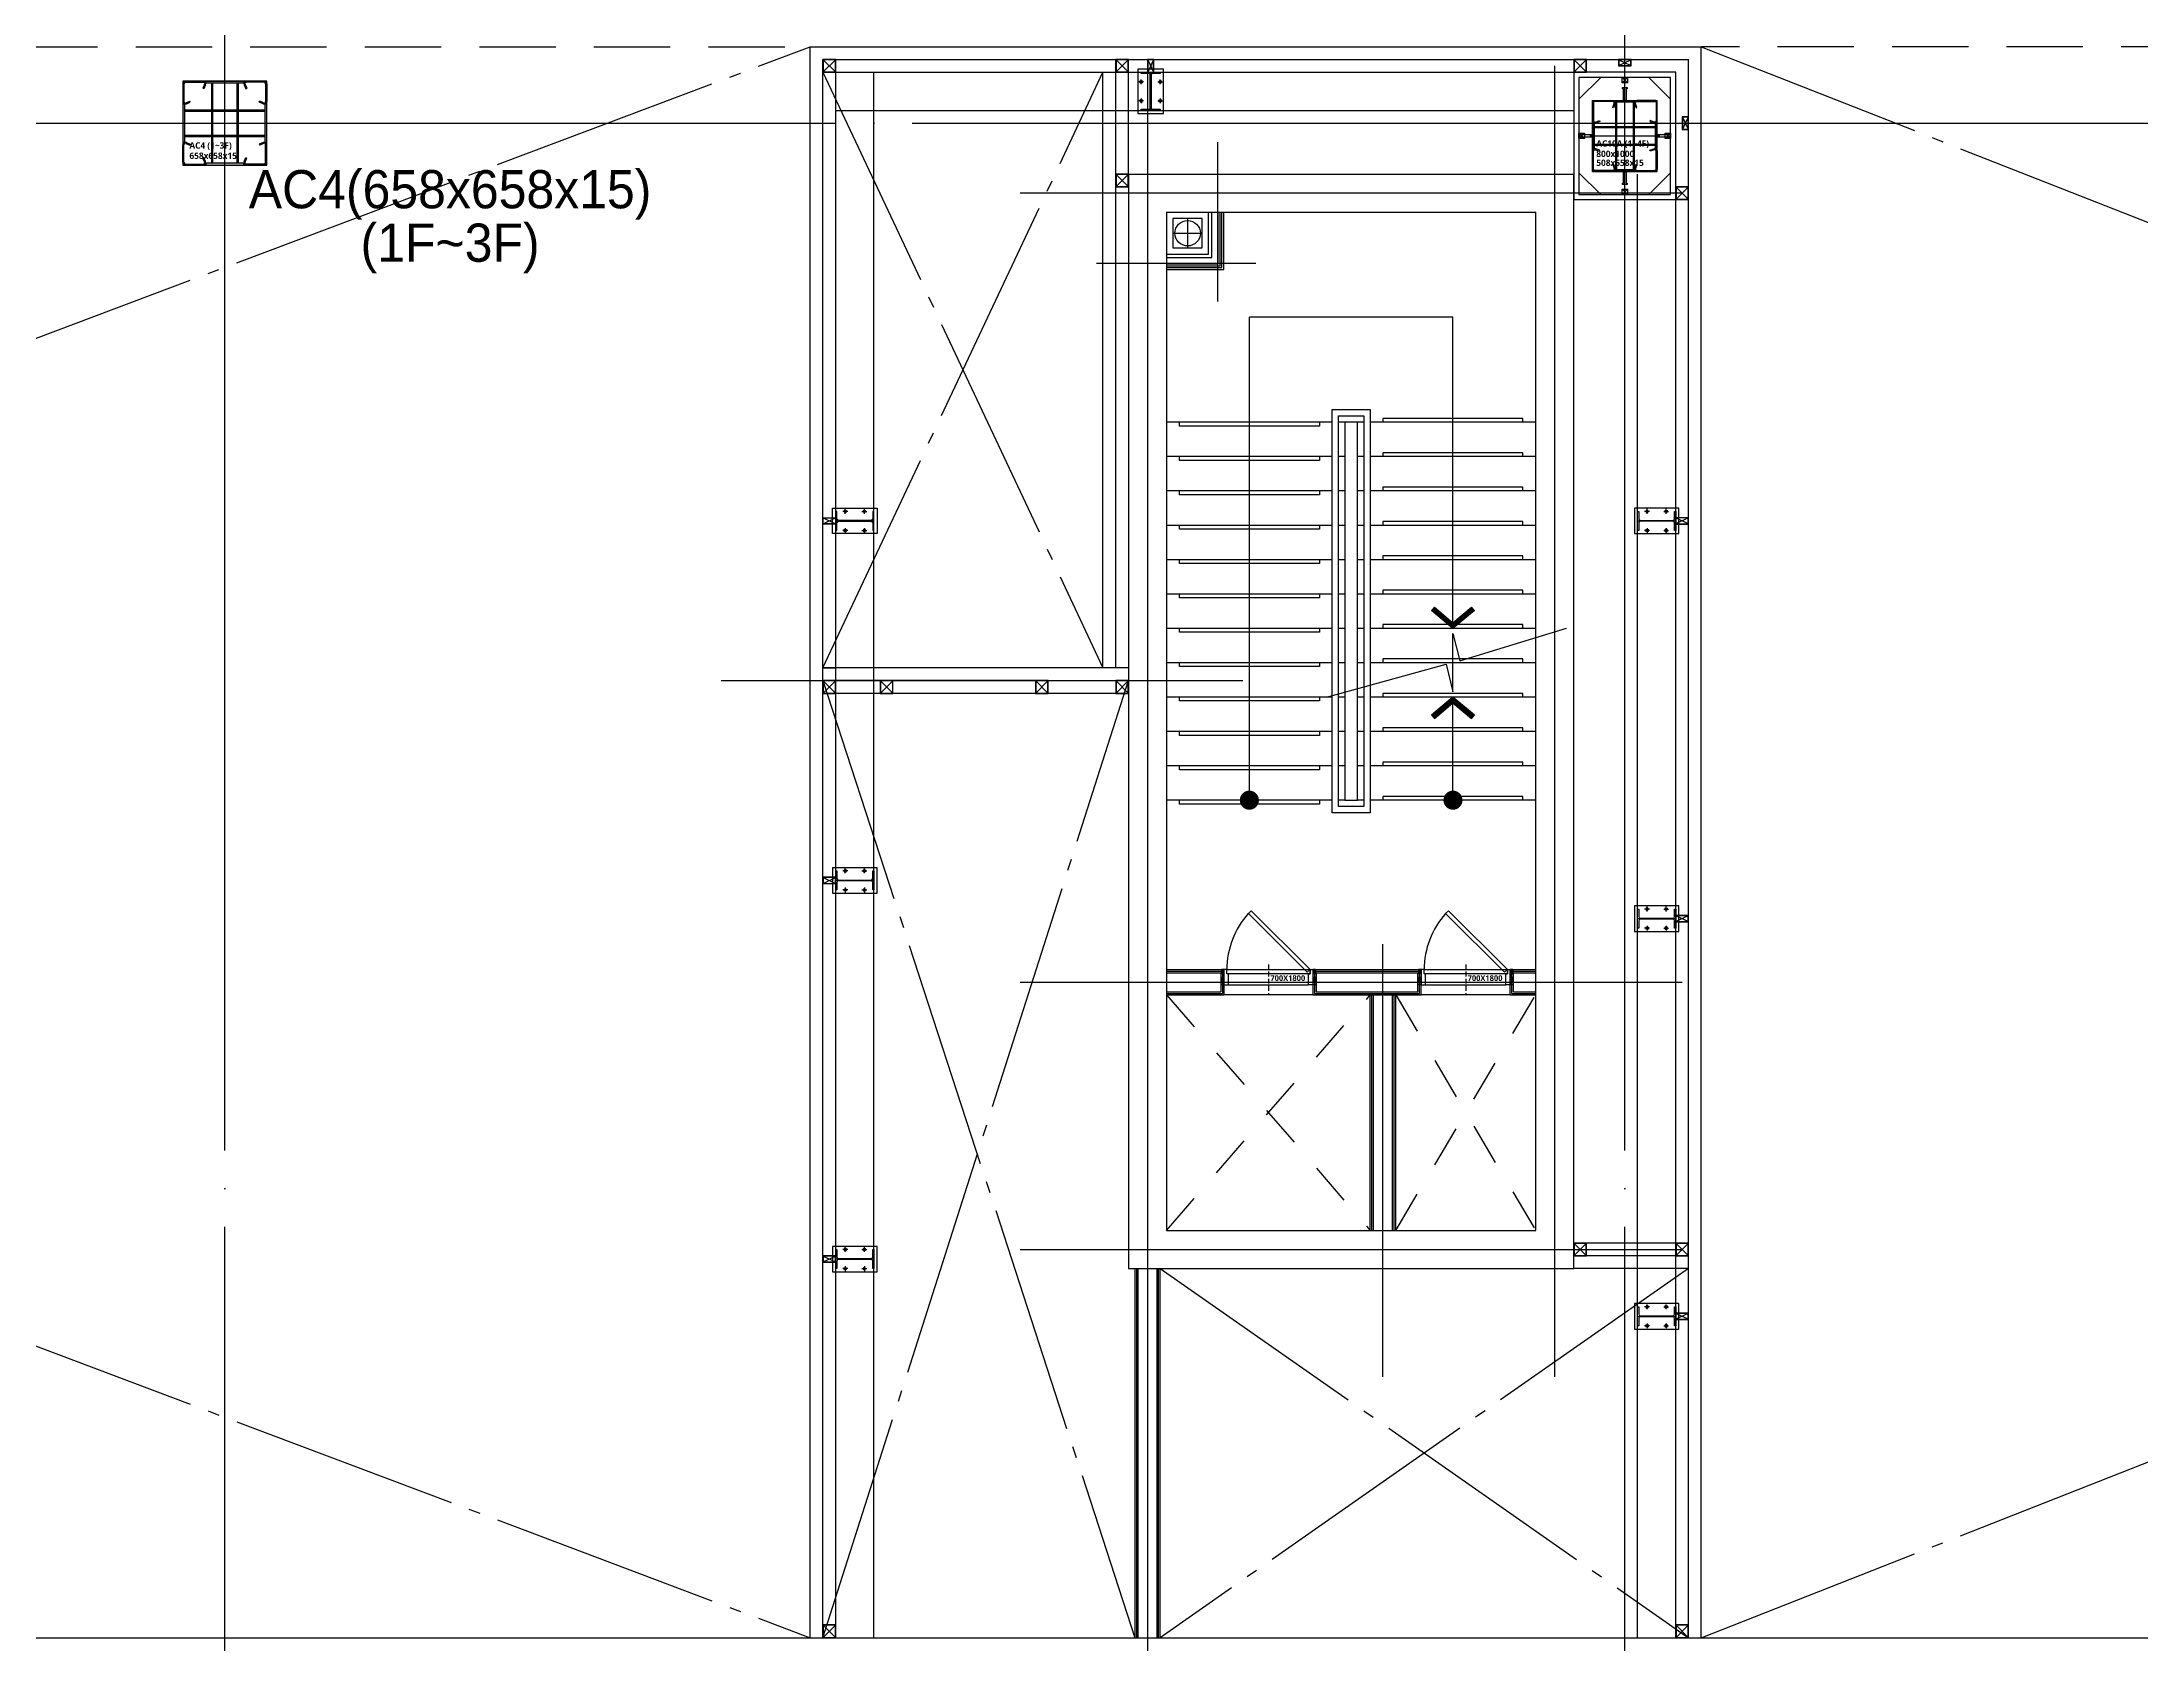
# Model space of a CAD drawing. Header units: millimetres. Extents: x -47382 to 204618, y -51045 to 127155.
# Drawn here: x 67564 to 84064, y 51921 to 64509 of the extents above; entities that cross this region are included whole.
import ezdxf
from ezdxf.enums import TextEntityAlignment as Align

# ---------------------------------------------------------------- set-up
doc = ezdxf.new("R2010")
doc.units = ezdxf.units.MM
doc.header["$LTSCALE"] = 300
doc.header["$MEASUREMENT"] = 0
for name, pattern in [('CEN', [62, 60, -1, 0, -1]), ('HID', [2, 1.1, -0.9]), ('HIDDEN2', [0.1875, 0.125, -0.0625]), ('STD_HIDDEN', [3, 2, -1]), ('STD_SHAFT', [7.3, 6, -0.5, 0.3, -0.5])]:
    doc.linetypes.add(name, pattern=pattern)
doc.layers.get('0').update_dxf_attribs({"linetype": 'CONTINUOUS'})
doc.layers.get('Defpoints').update_dxf_attribs({"color": 153, "linetype": 'CONTINUOUS'})
for name, color, linetype in [('1', 7, 'CONTINUOUS'), ('6', 6, 'CONTINUOUS'), ('A-CEN', 1, 'CEN'), ('A-CODE-DRAIN', 6, 'CONTINUOUS'), ('A-DOOR', 4, 'CONTINUOUS'), ('A-DOOR-JAMB', 4, 'CONTINUOUS'), ('A-DOOR-SILL', 8, 'CONTINUOUS'), ('A-DOOR-SWING', 8, 'CONTINUOUS'), ('A-FLOR-FLIN-TYP2', 8, 'CONTINUOUS'), ('A-FLOR-GW', 6, 'CONTINUOUS'), ('A-FLOR-LINE-ABOV', 6, 'STD_HIDDEN'), ('A-FLOR-OPEN-BELO', 6, 'STD_SHAFT'), ('A-FLOR-PANL', 6, 'CONTINUOUS'), ('A-FLOR-STRA-ETC', 7, 'CONTINUOUS'), ('A-FLOR-STRA-MAIN', 4, 'CONTINUOUS'), ('A-FLOR-STRA-SUB', 9, 'CONTINUOUS'), ('A-FLOR-STUD', 9, 'CONTINUOUS'), ('A-PS-HID', 5, 'HID'), ('A-ST-AXIS-CEN', 252, 'CEN'), ('A-ST-COL', 2, 'CONTINUOUS'), ('A-ST-CONC', 2, 'CONTINUOUS'), ('A-WALL-DRY1', 7, 'CONTINUOUS'), ('Bound', 9, 'CONTINUOUS'), ('SS-PLATE', 32, 'CONTINUOUS'), ('STEEL', 2, 'CONTINUOUS'), ('XREF-PLAN$0$A-STEEL', 7, 'CONTINUOUS'), ('저온단열', 160, 'CONTINUOUS')]:
    doc.layers.add(name, color=color, linetype=linetype)
doc.layers.add('A-ANNO-NPLT', color=129, linetype='CONTINUOUS', plot=False)
doc.layers.add('Defpoint', color=161, linetype='CONTINUOUS', plot=False)
doc.layers.add('보조근', color=7, linetype='CONTINUOUS', lineweight=0)
doc.styles.add('SH_대대리576', font='NanumGothicBold.ttf')
doc.styles.add('SHP-나눔bo', font='')
doc.styles.add('돋움', font='')
doc.styles.get('SHP-나눔bo').set_extended_font_data('NanumGothic', bold=True)
doc.styles.get('돋움').set_extended_font_data('Dotum')

# ---------------------------------------------------------------- blocks, each defined once
blk = doc.blocks.new('G$C3E142F4A')
at = {"layer": 'A-ANNO-NPLT', "linetype": 'HIDDEN2'}
for p, q in [((462, 740), (462, 720)), ((462, 740), (582, 740)), ((462, 730), (582, 730)), ((462, 720), (582, 720)), ((472, 740), (472, 720)), ((562, 740), (562, 720)), ((582, 740), (582, 720)), ((422, 370), (660, 370)), ((462, 20), (462, 0)), ((462, 20), (582, 20)), ((462, 10), (582, 10)), ((462, 0), (582, 0)), ((472, 20), (472, 0)), ((562, 20), (562, 0)), ((582, 20), (582, 0))]:
    blk.add_line(p, q, dxfattribs=at)
at = {"layer": 'A-ANNO-NPLT', "linetype": 'ByBlock'}
blk.add_lwpolyline([(462, 697), (497, 697), (497, 43), (462, 43)], close=True, dxfattribs=at)
at = {"layer": 'A-DOOR', "linetype": 'ByBlock'}
for p, q in [((0, 235), (462, 697)), ((21, 212), (484, 675)), ((462, 697), (462, 720)), ((462, 720), (582, 720)), ((462, 697), (484, 675)), ((497, 697), (462, 697)), ((497, 685), (497, 697)), ((582, 685), (497, 685)), ((582, 720), (582, 685))]:
    blk.add_line(p, q, dxfattribs=at)
blk.add_lwpolyline([(0, 235), (21, 212)], dxfattribs=at)
at = {"layer": 'A-DOOR-JAMB'}
for p, q in [((497, 43), (462, 43)), ((462, 43), (462, 20)), ((472, 20), (582, 20)), ((497, 55), (497, 43)), ((582, 55), (497, 55)), ((582, 20), (582, 55))]:
    blk.add_line(p, q, dxfattribs=at)
at = {"layer": 'A-DOOR-SILL'}
blk.add_line((582, 38), (582, 685), dxfattribs=at)
at = {"layer": 'A-DOOR-SWING'}
blk.add_arc((465, 711), 668, 228.3916, 269.7655, dxfattribs=at)
at = {"layer": 'A-ANNO-NPLT', "linetype": 'ByBlock', "style": 'SHP-나눔bo'}
blk.add_text('700X1800', height=45, rotation=90, dxfattribs=at).set_placement((552, 522), align=Align.CENTER)
blk = doc.blocks.new('XR-평면도$0$8F-PLAN$0$arrow2')
at = {"color": 8}
blk.add_lwpolyline([(-0.002, 0.87), (0.738, 0), (-0.002, -0.87), (0.15, -1), (1, 0), (0.15, 1)], close=True, dxfattribs=at)
for points in [[(-0.002, 0.87), (0.15, 1), (0.738, 0), (1, 0)], [(0.738, 0), (1, 0), (-0.002, -0.87), (0.15, -1)]]:
    blk.add_solid(points, dxfattribs=at)
blk = doc.blocks.new('003')
at = {"layer": 'A-CEN'}
for p, q in [((-3350, 850), (-3350, -12300)), ((-150, -9450), (-150, 850)), ((850, -150), (-4350, -150)), ((-1500, -9450), (-1500, -6050)), ((-4350, -6350), (850, -6350)), ((-4350, -8450), (850, -8450))]:
    blk.add_line(p, q, dxfattribs=at)
at = {"layer": 'A-FLOR-FLIN-TYP2'}
for p, q in [((-2050, -6450), (-2750, -6450)), ((-500, -6450), (-1200, -6450))]:
    blk.add_line(p, q, dxfattribs=at)
at = {"layer": 'A-FLOR-STRA-ETC'}
for p, q in [((-2550, -4920), (-2550, -1125)), ((-950, -1125), (-2550, -1125)), ((-950, -3570), (-950, -1125)), ((-950, -4920), (-950, -4110))]:
    blk.add_line(p, q, dxfattribs=at)
blk.add_lwpolyline([(-1943, -4110), (-1004, -3852), (-950, -4069), (-950, -3611), (-897, -3825), (-57, -3568)], dxfattribs=at)
at = {"layer": 'A-FLOR-STRA-ETC', "const_width": 75}
for points in [[(-2550, -4957, -1), (-2550, -4882, -1)], [(-950, -4957, -1), (-950, -4882, -1)]]:
    blk.add_lwpolyline(points, format="xyb", close=True, dxfattribs=at)
at = {"layer": 'A-FLOR-STRA-MAIN'}
for p, q in [((-1900, -1950), (-3200, -1950)), ((-1800, -1950), (-1850, -1950)), ((-1650, -1950), (-1700, -1950)), ((-300, -1950), (-1600, -1950)), ((-1900, -2220), (-3200, -2220)), ((-1800, -2220), (-1850, -2220)), ((-1650, -2220), (-1700, -2220)), ((-300, -2220), (-1600, -2220)), ((-1900, -2490), (-3200, -2490)), ((-1800, -2490), (-1850, -2490)), ((-1650, -2490), (-1700, -2490)), ((-300, -2490), (-1600, -2490)), ((-1900, -2760), (-3200, -2760)), ((-1800, -2760), (-1850, -2760)), ((-1650, -2760), (-1700, -2760)), ((-300, -2760), (-1600, -2760)), ((-1900, -3030), (-3200, -3030)), ((-1800, -3030), (-1850, -3030)), ((-1650, -3030), (-1700, -3030)), ((-300, -3030), (-1600, -3030)), ((-1900, -3300), (-3200, -3300)), ((-1800, -3300), (-1850, -3300)), ((-1650, -3300), (-1700, -3300)), ((-300, -3300), (-1600, -3300)), ((-1900, -3570), (-3200, -3570)), ((-1800, -3570), (-1850, -3570)), ((-1650, -3570), (-1700, -3570)), ((-300, -3570), (-1600, -3570)), ((-1900, -3840), (-3200, -3840)), ((-1800, -3840), (-1850, -3840)), ((-1650, -3840), (-1700, -3840)), ((-300, -3840), (-1600, -3840)), ((-1900, -4110), (-3200, -4110)), ((-1800, -4110), (-1850, -4110)), ((-1650, -4110), (-1700, -4110)), ((-300, -4110), (-1600, -4110)), ((-1900, -4380), (-3200, -4380)), ((-1800, -4380), (-1850, -4380)), ((-1650, -4380), (-1700, -4380)), ((-300, -4380), (-1600, -4380)), ((-1900, -4650), (-3200, -4650)), ((-1800, -4650), (-1850, -4650)), ((-1650, -4650), (-1700, -4650)), ((-300, -4650), (-1600, -4650)), ((-1900, -4920), (-3200, -4920)), ((-1800, -4920), (-1850, -4920)), ((-1650, -4920), (-1700, -4920)), ((-300, -4920), (-1600, -4920))]:
    blk.add_line(p, q, dxfattribs=at)
blk.add_lwpolyline([(-1800, -4920), (-1700, -4920), (-1700, -1950), (-1800, -1950)], close=True, dxfattribs=at)
at = {"layer": 'A-FLOR-STRA-SUB', "color": 250}
for points in [[(-2000, -1950), (-2000, -1980), (-3100, -1980), (-3100, -1950)], [(-400, -1950), (-400, -1920), (-1500, -1920), (-1500, -1950)], [(-2000, -2220), (-2000, -2250), (-3100, -2250), (-3100, -2220)], [(-400, -2220), (-400, -2190), (-1500, -2190), (-1500, -2220)], [(-400, -2490), (-400, -2460), (-1500, -2460), (-1500, -2490)], [(-2000, -2490), (-2000, -2520), (-3100, -2520), (-3100, -2490)], [(-2000, -2760), (-2000, -2790), (-3100, -2790), (-3100, -2760)], [(-400, -2760), (-400, -2730), (-1500, -2730), (-1500, -2760)], [(-2000, -3030), (-2000, -3060), (-3100, -3060), (-3100, -3030)], [(-400, -3030), (-400, -3000), (-1500, -3000), (-1500, -3030)], [(-2000, -3300), (-2000, -3330), (-3100, -3330), (-3100, -3300)], [(-400, -3300), (-400, -3270), (-1500, -3270), (-1500, -3300)], [(-2000, -3570), (-2000, -3600), (-3100, -3600), (-3100, -3570)], [(-400, -3570), (-400, -3540), (-1500, -3540), (-1500, -3570)], [(-2000, -3840), (-2000, -3870), (-3100, -3870), (-3100, -3840)], [(-400, -3840), (-400, -3810), (-1500, -3810), (-1500, -3840)], [(-2000, -4110), (-2000, -4140), (-3100, -4140), (-3100, -4110)], [(-400, -4110), (-400, -4080), (-1500, -4080), (-1500, -4110)], [(-2000, -4380), (-2000, -4410), (-3100, -4410), (-3100, -4380)], [(-400, -4380), (-400, -4350), (-1500, -4350), (-1500, -4380)], [(-400, -4650), (-400, -4620), (-1500, -4620), (-1500, -4650)], [(-2000, -4650), (-2000, -4680), (-3100, -4680), (-3100, -4650)], [(-2000, -4920), (-2000, -4950), (-3100, -4950), (-3100, -4920)], [(-400, -4920), (-400, -4890), (-1500, -4890), (-1500, -4920)]]:
    blk.add_lwpolyline(points, dxfattribs=at)
at = {"layer": 'A-FLOR-STRA-SUB'}
for points in [[(-1600, -5020), (-1900, -5020), (-1900, -1850), (-1600, -1850)], [(-1650, -4970), (-1850, -4970), (-1850, -1900), (-1650, -1900)]]:
    blk.add_lwpolyline(points, close=True, dxfattribs=at)
at = {"layer": 'A-PS-HID'}
for p, q in [((-3200, -8300), (-1600, -6450)), ((-3200, -6450), (-1600, -8300)), ((-1400, -8300), (-300, -6450)), ((-1400, -6450), (-300, -8300))]:
    blk.add_line(p, q, dxfattribs=at)
at = {"layer": 'A-ST-CONC'}
for p, q in [((-3500, 0), (0, 0)), ((-3500, 0), (-3500, -5100)), ((0, -8600), (0, 0)), ((-3200, -300), (-300, -300)), ((-3200, -300), (-3200, -8300)), ((-300, -8300), (-300, -300)), ((-3500, -5100), (-3500, -8600)), ((-3200, -8300), (-300, -8300)), ((-3500, -8600), (0, -8600))]:
    blk.add_line(p, q, dxfattribs=at)
at = {"layer": 'A-WALL-DRY1'}
for p, q in [((-3200, -6250), (-2750, -6250)), ((-3200, -6262), (-2762, -6262)), ((-2762, -6262), (-2762, -6438)), ((-2750, -6250), (-2750, -6450)), ((-2050, -6250), (-2050, -6450)), ((-2050, -6250), (-1200, -6250)), ((-2038, -6262), (-2038, -6438)), ((-2038, -6262), (-1212, -6262)), ((-1212, -6438), (-1212, -6262)), ((-1200, -6450), (-1200, -6250)), ((-500, -6450), (-500, -6250)), ((-500, -6250), (-300, -6250)), ((-488, -6262), (-300, -6262)), ((-488, -6438), (-488, -6262)), ((-3200, -6275), (-2775, -6275)), ((-3200, -6425), (-2775, -6425)), ((-2775, -6275), (-2775, -6425)), ((-2025, -6275), (-2025, -6425)), ((-2025, -6275), (-1225, -6275)), ((-2025, -6425), (-1225, -6425)), ((-1225, -6425), (-1225, -6275)), ((-475, -6425), (-475, -6275)), ((-475, -6275), (-300, -6275)), ((-475, -6425), (-300, -6425)), ((-3200, -6438), (-2762, -6438)), ((-3200, -6450), (-2750, -6450)), ((-2050, -6450), (-1200, -6450)), ((-2038, -6438), (-1212, -6438)), ((-1600, -8300), (-1600, -6450)), ((-1588, -8300), (-1588, -6450)), ((-1575, -8300), (-1575, -6450)), ((-1425, -8300), (-1425, -6450)), ((-1412, -8300), (-1412, -6450)), ((-1400, -8300), (-1400, -6450)), ((-500, -6450), (-300, -6450)), ((-488, -6438), (-300, -6438))]:
    blk.add_line(p, q, dxfattribs=at)
at = {"layer": 'A-DOOR', "rotation": 270}
for p in [(-2770, -5788), (-1220, -5788)]:
    blk.add_blockref('G$C3E142F4A', p, dxfattribs=at)
at = {"layer": 'A-FLOR-STRA-ETC', "extrusion": (0, 0, -1), "xscale": 166.9148302599861, "yscale": 167.8920954242349, "zscale": -166.9148302599861, "rotation": 270.0000170093786}
blk.add_blockref('XR-평면도$0$8F-PLAN$0$arrow2', (950, -3403), dxfattribs=at)
at = {"layer": 'A-FLOR-STRA-ETC', "xscale": 166.9148302599861, "yscale": 167.8920954242349, "zscale": 166.9148302599861, "rotation": 90.00001700937857}
blk.add_blockref('XR-평면도$0$8F-PLAN$0$arrow2', (-950, -4277), dxfattribs=at)
blk = doc.blocks.new('A$C284E115B')
at = {"layer": 'A-FLOR-STUD'}
for p, q in [((2, 48, -103000), (98, 2, -103000)), ((2, 2, -103000), (98, 48, -103000))]:
    blk.add_line(p, q, dxfattribs=at)
at = {"layer": 'A-FLOR-STUD', "elevation": -103000}
for points in [[(0, 50), (100, 50), (100, 0), (0, 0)], [(2, 48), (98, 48), (98, 2), (2, 2)]]:
    blk.add_lwpolyline(points, close=True, dxfattribs=at)
blk = doc.blocks.new('BOLT')
at = {"layer": '1', "color": 251}
for p, q in [((-21, 0), (21, 0)), ((0, -21), (0, 21))]:
    blk.add_line(p, q, dxfattribs=at)
at = {"layer": '6', "color": 251}
blk.add_circle((0, 0), 11, dxfattribs=at)
blk = doc.blocks.new('WC2_BP')
at = {"layer": 'SS-PLATE', "color": 251, "ltscale": 0.05}
blk.add_lwpolyline([(-175, -100), (175, -100), (175, 100), (-175, 100)], close=True, dxfattribs=at)
at = {"linetype": 'HID', "yscale": 0.909090909090909, "zscale": 0.909090909090909}
for p, xscale in [((-75, 75), -0.909090909090909), ((75, 75), 0.909090909090909)]:
    blk.add_blockref('BOLT', p, dxfattribs=dict(at, xscale=xscale))
at = {"linetype": 'HID', "yscale": 0.909090909090909, "zscale": 0.909090909090909, "rotation": 180}
for p, xscale in [((-75, -75), 0.909090909090909), ((75, -75), -0.909090909090909)]:
    blk.add_blockref('BOLT', p, dxfattribs=dict(at, xscale=xscale))
blk = doc.blocks.new('H-300X150X6_5X9')
at = {"layer": 'Defpoint'}
for p, q in [((-3.25, 0), (3.25, 0)), ((0, -150), (0, 150))]:
    blk.add_line(p, q, dxfattribs=at)
at = {"layer": 'STEEL'}
blk.add_lwpolyline([(-75, -150), (-75, -141), (-16.25, -141, 0.41421356), (-3.25, -128), (-3.25, 128, 0.41421356), (-16.25, 141), (-75, 141), (-75, 150), (75, 150), (75, 141), (16.25, 141, 0.41421356), (3.25, 128), (3.25, -128, 0.41421356), (16.25, -141), (75, -141), (75, -150)], format="xyb", close=True, dxfattribs=at)
at = {"layer": 'SS-PLATE', "color": 251, "ltscale": 0.05, "rotation": 90}
blk.add_blockref('WC2_BP', (0, 0), dxfattribs=at)
blk = doc.blocks.new('A$C2E56680A')
blk.add_blockref('A$C284E115B', (0, 50))
at = {"layer": 'STEEL', "xscale": -1, "rotation": 90.00000000000006}
blk.add_blockref('H-300X150X6_5X9', (250, 75, -103000), dxfattribs=at)
blk = doc.blocks.new('XREF-PLAN$0$각-100X100')
at = {"layer": 'XREF-PLAN$0$A-STEEL', "color": 1}
for p, q in [((-47.7, -47.7), (47.7, 47.7)), ((-47.7, 47.7), (47.7, -47.7))]:
    blk.add_line(p, q, dxfattribs=at)
at = {"layer": 'XREF-PLAN$0$A-STEEL'}
blk.add_lwpolyline([(-50, -50), (50, -50), (50, 50), (-50, 50)], close=True, dxfattribs=at)
at = {"layer": 'XREF-PLAN$0$A-STEEL', "color": 8}
blk.add_lwpolyline([(-47.7, -47.7), (47.7, -47.7), (47.7, 47.7), (-47.7, 47.7)], close=True, dxfattribs=at)
blk = doc.blocks.new('A$C5B7E0480')
at = {"layer": 'XREF-PLAN$0$A-STEEL', "color": 1}
for p, q in [((2, 2, -103000), (98, 48, -103000)), ((2, 48, -103000), (98, 2, -103000))]:
    blk.add_line(p, q, dxfattribs=at)
at = {"layer": 'XREF-PLAN$0$A-STEEL', "elevation": -103000}
blk.add_lwpolyline([(0, 0), (100, 0), (100, 50), (0, 50)], close=True, dxfattribs=at)
at = {"layer": 'XREF-PLAN$0$A-STEEL', "color": 8, "elevation": -103000}
blk.add_lwpolyline([(2, 2), (98, 2), (98, 48), (2, 48)], close=True, dxfattribs=at)
blk = doc.blocks.new('AC4(1~2f)')
for points in [[(199, 678), (499, 678), (499, 663), (199, 663)], [(20, 499), (20, 199), (35, 199), (35, 499)], [(678, 199), (678, 499), (663, 499), (663, 199)], [(199, 20), (499, 20), (499, 35), (199, 35)]]:
    blk.add_hatch(color=9).paths.add_polyline_path(points)
for p, q in [((244, 665), (244, 33)), ((253, 665), (253, 33)), ((444, 665), (444, 33)), ((453, 665), (453, 33)), ((33, 453), (665, 453)), ((33, 444), (665, 444)), ((33, 254), (665, 254)), ((33, 245), (665, 245))]:
    blk.add_line(p, q)
at = {"color": 8, "linetype": 'Continuous'}
for points in [[(199, 678), (499, 678), (499, 663), (199, 663)], [(20, 499), (20, 199), (35, 199), (35, 499)], [(678, 199), (678, 499), (663, 499), (663, 199)], [(199, 20), (499, 20), (499, 35), (199, 35)]]:
    blk.add_lwpolyline(points, close=True, dxfattribs=at)
at = {"layer": 'A-ST-COL'}
for p, q in [((40, 678), (179, 678)), ((40, 670), (179, 670)), ((658, 678), (519, 678)), ((658, 670), (519, 670)), ((20, 658), (20, 519)), ((28, 658), (28, 519)), ((44, 508), (75, 521)), ((47, 500), (78, 513)), ((78, 513), (75, 521)), ((190, 654), (177, 623)), ((185, 620), (177, 623)), ((198, 651), (185, 620)), ((500, 651), (513, 620)), ((508, 654), (521, 623)), ((513, 620), (521, 623)), ((620, 513), (623, 521)), ((651, 500), (620, 513)), ((654, 508), (623, 521)), ((670, 658), (670, 519)), ((678, 658), (678, 519)), ((20, 40), (20, 179)), ((28, 40), (28, 179)), ((44, 190), (75, 177)), ((47, 198), (78, 185)), ((78, 185), (75, 177)), ((651, 198), (620, 185)), ((620, 185), (623, 177)), ((654, 190), (623, 177)), ((670, 40), (670, 179)), ((678, 40), (678, 179)), ((40, 28), (179, 28)), ((40, 20), (179, 20)), ((185, 78), (177, 75)), ((190, 44), (177, 75)), ((198, 47), (185, 78)), ((500, 47), (513, 78)), ((508, 44), (521, 75)), ((513, 78), (521, 75)), ((658, 28), (519, 28)), ((658, 20), (519, 20))]:
    blk.add_line(p, q, dxfattribs=at)
for centre, radius, start, end in [((40, 658), 20, 90, 180), ((40, 658), 12, 90, 180), ((179, 658), 20, 340, 90), ((179, 658), 12, 340, 90), ((519, 658), 20, 90, 200), ((519, 658), 12, 90, 200), ((658, 658), 20, 0, 90), ((658, 658), 12, 0, 90), ((40, 519), 20, 180, 290), ((40, 519), 12, 180, 290), ((658, 519), 20, 250, 0), ((658, 519), 12, 250, 0), ((40, 179), 20, 70, 180), ((40, 179), 12, 70, 180), ((658, 179), 20, 0, 110), ((658, 179), 12, 0, 110), ((40, 40), 20, 180, 270), ((40, 40), 12, 180, 270), ((179, 40), 20, 270, 20), ((179, 40), 12, 270, 20), ((519, 40), 20, 160, 270), ((519, 40), 12, 160, 270), ((658, 40), 20, 270, 0), ((658, 40), 12, 270, 0)]:
    blk.add_arc(centre, radius, start, end, dxfattribs=at)
at = {"layer": 'Bound', "color": 9, "linetype": 'Continuous'}
for p, q in [((678, 678), (20, 678)), ((20, 678), (20, 20)), ((678, 20), (678, 678)), ((20, 20), (678, 20))]:
    blk.add_line(p, q, dxfattribs=at)
at = {"layer": 'Defpoint'}
for p, q in [((349, 0), (349, 698)), ((0, 349), (698, 349))]:
    blk.add_line(p, q, dxfattribs=at)
at = {"layer": 'Defpoint', "linetype": 'Continuous', "style": 'SH_대대리576'}
for s, p in [('AC4 (1~3F)', (71, 174)), ('658x658x15', (71, 93))]:
    blk.add_text(s, height=50, dxfattribs=at).set_placement(p, align=Align.MIDDLE_LEFT)
blk = doc.blocks.new('xbar')
at = {"layer": 'Defpoints'}
blk.add_lwpolyline([(-21, 21), (21, 21), (21, -21), (-21, -21)], close=True, dxfattribs=at)
at = {"layer": '보조근'}
for p, q in [((-21, -21), (21, 21)), ((-21, 21), (21, -21))]:
    blk.add_line(p, q, dxfattribs=at)
blk = doc.blocks.new('AC10A(1~4f)')
for points in [[(325, 779), (475, 779), (475, 764), (325, 764)], [(146, 600), (146, 400), (161, 400), (161, 600)], [(654, 400), (654, 598), (639, 598), (639, 400)], [(325, 219), (325, 234), (475, 234), (475, 219)]]:
    blk.add_hatch(color=9).paths.add_polyline_path(points)
for p, q in [((326, 764), (326, 234)), ((335, 764), (335, 234)), ((465, 764), (465, 234)), ((474, 764), (474, 234)), ((161, 574), (639, 574)), ((161, 565), (639, 565)), ((161, 435), (639, 435)), ((161, 426), (639, 426))]:
    blk.add_line(p, q)
for points in [[(760, 960), (40, 960), (40, 40), (760, 40)], [(390, 869), (382, 869), (382, 879), (418, 879), (418, 869), (410, 869), (410, 779), (390, 779)], [(56, 490), (56, 482), (46, 482), (46, 518), (56, 518), (56, 510), (146, 510), (146, 490)], [(744, 510), (744, 518), (754, 518), (754, 482), (744, 482), (744, 490), (654, 490), (654, 510)], [(410, 129), (418, 129), (418, 119), (382, 119), (382, 129), (390, 129), (390, 219), (410, 219)]]:
    blk.add_lwpolyline(points, close=True)
for points in [[(211, 960), (40, 789)], [(589, 960), (760, 789)], [(211, 40), (40, 211)], [(589, 40), (760, 211)]]:
    blk.add_lwpolyline(points)
at = {"color": 8, "linetype": 'Continuous'}
for points in [[(325, 779), (475, 779), (475, 764), (325, 764)], [(146, 600), (146, 400), (161, 400), (161, 600)], [(654, 400), (654, 598), (639, 598), (639, 400)], [(325, 219), (475, 219), (475, 234), (325, 234)]]:
    blk.add_lwpolyline(points, close=True, dxfattribs=at)
at = {"layer": 'A-ST-COL'}
blk.add_lwpolyline([(800, 1000), (0, 1000), (0, 0), (800, 0)], close=True, dxfattribs=at)
for points in [[(154, 620, 0.520567), (170, 609), (201, 620), (204, 613), (173, 601, -0.520567), (146, 620), (146, 759, -0.414214), (166, 779), (305, 779, -0.520567), (324, 752), (312, 721), (305, 724), (316, 755, 0.520567), (305, 771), (166, 771, 0.414214), (154, 759)], [(646, 620, -0.520567), (630, 609), (599, 620), (596, 613), (627, 601, 0.520567), (654, 620), (654, 759, 0.414214), (634, 779), (495, 779, 0.520567), (476, 752), (488, 721), (495, 724), (484, 755, -0.520567), (495, 771), (634, 771, -0.414214), (646, 759)], [(154, 380, -0.520567), (170, 391), (201, 380), (204, 387), (173, 399, 0.520567), (146, 380), (146, 241, 0.414214), (166, 221), (305, 221, 0.520567), (324, 248), (312, 279), (305, 276), (316, 245, -0.520567), (305, 229), (166, 229, -0.414214), (154, 241)], [(646, 380, 0.520567), (630, 391), (599, 380), (596, 387), (627, 399, -0.520567), (654, 380), (654, 241, -0.414214), (634, 221), (495, 221, -0.520567), (476, 248), (488, 279), (495, 276), (484, 245, 0.520567), (495, 229), (634, 229, 0.414214), (646, 241)]]:
    blk.add_lwpolyline(points, format="xyb", close=True, dxfattribs=at)
at = {"layer": 'Bound', "color": 9, "linetype": 'Continuous'}
for p, q in [((146, 221), (146, 779)), ((146, 779), (654, 779)), ((654, 221), (654, 779)), ((146, 221), (654, 221))]:
    blk.add_line(p, q, dxfattribs=at)
at = {"layer": 'Defpoint'}
for p, q in [((400, 199), (400, 799)), ((124, 500), (676, 500))]:
    blk.add_line(p, q, dxfattribs=at)
at = {"layer": '보조근', "rotation": 89.99999999999937}
for p in [(400, 939), (61, 500), (739, 500), (400, 61)]:
    blk.add_blockref('xbar', p, dxfattribs=at)
at = {"layer": 'Defpoint', "linetype": 'Continuous', "style": 'SH_대대리576'}
for s, p in [('AC10A (1~4F)', (176, 440)), ('800x1000', (176, 359)), ('508x558x15', (176, 289))]:
    blk.add_text(s, height=50, dxfattribs=at).set_placement(p, align=Align.MIDDLE_LEFT)
blk = doc.blocks.new('ACT 지상1층구조평면도')
for name, p in [('AC4(1~2f)', (116033, 114567)), ('AC10A(1~4f)', (126982, 114316))]:
    blk.add_blockref(name, p)

msp = doc.modelspace()

# ---------------------------------------------------------------- linework, layer by layer
at = {"layer": 'A-CEN'}
for p, q in [((76800, 63721), (76800, 62471)), ((75850, 62771), (77100, 62771)), ((72900, 59491), (77000, 59491))]:
    msp.add_line(p, q, dxfattribs=at)
at = {"layer": 'A-CODE-DRAIN'}
for p, q in [((76565, 63121), (76565, 62891)), ((76450, 63006), (76680, 63006))]:
    msp.add_line(p, q, dxfattribs=at)
msp.add_circle((76565, 63006), 100, dxfattribs=at)
at = {"layer": 'A-FLOR-FLIN-TYP2'}
for p, q in [((73800, 51971), (73800, 64371)), ((74100, 51971), (74100, 64271)), ((76100, 64271), (79600, 64271)), ((73800, 63971), (79600, 63971)), ((80100, 51971), (80100, 63471)), ((80400, 51971), (80400, 63471)), ((76100, 59391), (73700, 59391)), ((80400, 55071), (79600, 55071))]:
    msp.add_line(p, q, dxfattribs=at)
for points in [[(76100, 63471), (76100, 64271)], [(76100, 64271), (79600, 64271)]]:
    msp.add_lwpolyline(points, dxfattribs=at)
at = {"layer": 'A-FLOR-GW'}
for p, q in [((73600, 64471), (80600, 64471)), ((73600, 51971), (73600, 64471)), ((73700, 64371), (80500, 64371)), ((73700, 51971), (73700, 64371)), ((76000, 59591), (76000, 64371)), ((80500, 51971), (80500, 64371)), ((80600, 51971), (80600, 64471)), ((75900, 59591), (75900, 64271)), ((73700, 59591), (73800, 59591)), ((76100, 59591), (73700, 59591)), ((73700, 51971), (73700, 59491)), ((73700, 59491), (73800, 59491)), ((75370, 59491), (73700, 59491)), ((75370, 59491), (76000, 59491)), ((73300, 51971), (73600, 51971))]:
    msp.add_line(p, q, dxfattribs=at)
msp.add_lwpolyline([(35600, 51971), (113400, 51971)], dxfattribs=at)
at = {"layer": 'A-FLOR-LINE-ABOV'}
for p, q in [((40400, 64471), (75900, 64471)), ((112400, 64471), (80600, 64471))]:
    msp.add_line(p, q, dxfattribs=at)
at = {"layer": 'A-FLOR-OPEN-BELO'}
for p, q in [((40400, 51971), (73600, 64471)), ((40400, 64471), (73600, 51971)), ((80600, 51971), (112400, 64471)), ((80600, 64471), (112400, 51971)), ((73700, 59591), (75900, 64271)), ((73700, 64271), (75900, 59591)), ((73700, 51971), (76100, 59491)), ((73700, 59491), (76150, 51971)), ((76350, 54871), (80500, 51971)), ((80500, 54871), (76350, 51971))]:
    msp.add_line(p, q, dxfattribs=at)
at = {"layer": 'A-FLOR-PANL'}
for p, q in [((80500, 54971), (79600, 54971)), ((80500, 54871), (79600, 54871))]:
    msp.add_line(p, q, dxfattribs=at)
at = {"layer": 'A-ST-AXIS-CEN'}
for p, q in [((69000, 0), (69000, 99371)), ((80000, 0), (80000, 99371)), ((0, 63871), (142000, 63871))]:
    msp.add_line(p, q, dxfattribs=at)
at = {"layer": 'A-WALL-DRY1'}
for p, q in [((76150, 54871), (76150, 51971)), ((76162, 54871), (76162, 51971)), ((76175, 54871), (76175, 51971)), ((76325, 51971), (76325, 54871)), ((76337, 51971), (76337, 54871)), ((76350, 51971), (76350, 54871))]:
    msp.add_line(p, q, dxfattribs=at)
for points in [[(76400, 62841), (76730, 62841), (76730, 63171)], [(76400, 62816), (76755, 62816), (76755, 63171)], [(76400, 62766), (76805, 62766), (76805, 63171)], [(76400, 62751), (76820, 62751), (76820, 63171)], [(76400, 62736), (76835, 62736), (76835, 63171)], [(76400, 62721), (76850, 62721), (76850, 63171)]]:
    msp.add_lwpolyline(points, dxfattribs=at)
msp.add_lwpolyline([(76450, 62891), (76680, 62891), (76680, 63121), (76450, 63121)], close=True, dxfattribs=at)
at = {"layer": '저온단열'}
msp.add_line((73800, 64271), (76100, 64271), dxfattribs=at)

# ---------------------------------------------------------------- block references
for name, p in [('ACT 지상1층구조평면도', (-47382, -51045)), ('A$C5B7E0480', (79950, 64321))]:
    msp.add_blockref(name, p)
at = {"ltscale": 5}
for p in [(73750, 64321), (76050, 64321), (79650, 64321), (76050, 63421), (80450, 63321), (73750, 59441), (74200, 59441), (75420, 59441), (76050, 59441), (79650, 55021), (80450, 55021), (73750, 52021), (80450, 52021)]:
    msp.add_blockref('XREF-PLAN$0$각-100X100', p, dxfattribs=at)
at = {"rotation": 270}
msp.add_blockref('A$C5B7E0480', (80450, 63921), dxfattribs=at)
at = {"layer": 'A-CEN', "extrusion": (0, 0, -1), "zscale": -1}
for p, rotation in [((-76350, 64371), 270), ((-73700, 57996), 180), ((-73700, 55021), 180)]:
    msp.add_blockref('A$C2E56680A', p, dxfattribs=dict(at, rotation=rotation))
at = {"layer": 'A-CEN'}
msp.add_blockref('003', (79600, 63471), dxfattribs=at)
at = {"layer": 'A-CEN', "extrusion": (0, 0, -1), "xscale": -1, "zscale": -1}
msp.add_blockref('A$C2E56680A', (-73700, 60671), dxfattribs=at)
at = {"layer": 'A-CEN', "extrusion": (0, 0, -1), "zscale": -1}
for p in [(-80500, 60671), (-80500, 57546), (-80500, 54421)]:
    msp.add_blockref('A$C2E56680A', p, dxfattribs=at)

# ---------------------------------------------------------------- texts
at = {"layer": 'Defpoints', "linetype": 'Continuous', "style": '돋움'}
for s, p in [('AC4(658x658x15)', (70770, 63112)), ('(1F~3F)', (70770, 62692))]:
    msp.add_text(s, height=300, dxfattribs=at).set_placement(p, align=Align.BOTTOM_CENTER)

doc.saveas('drawing.dxf')
